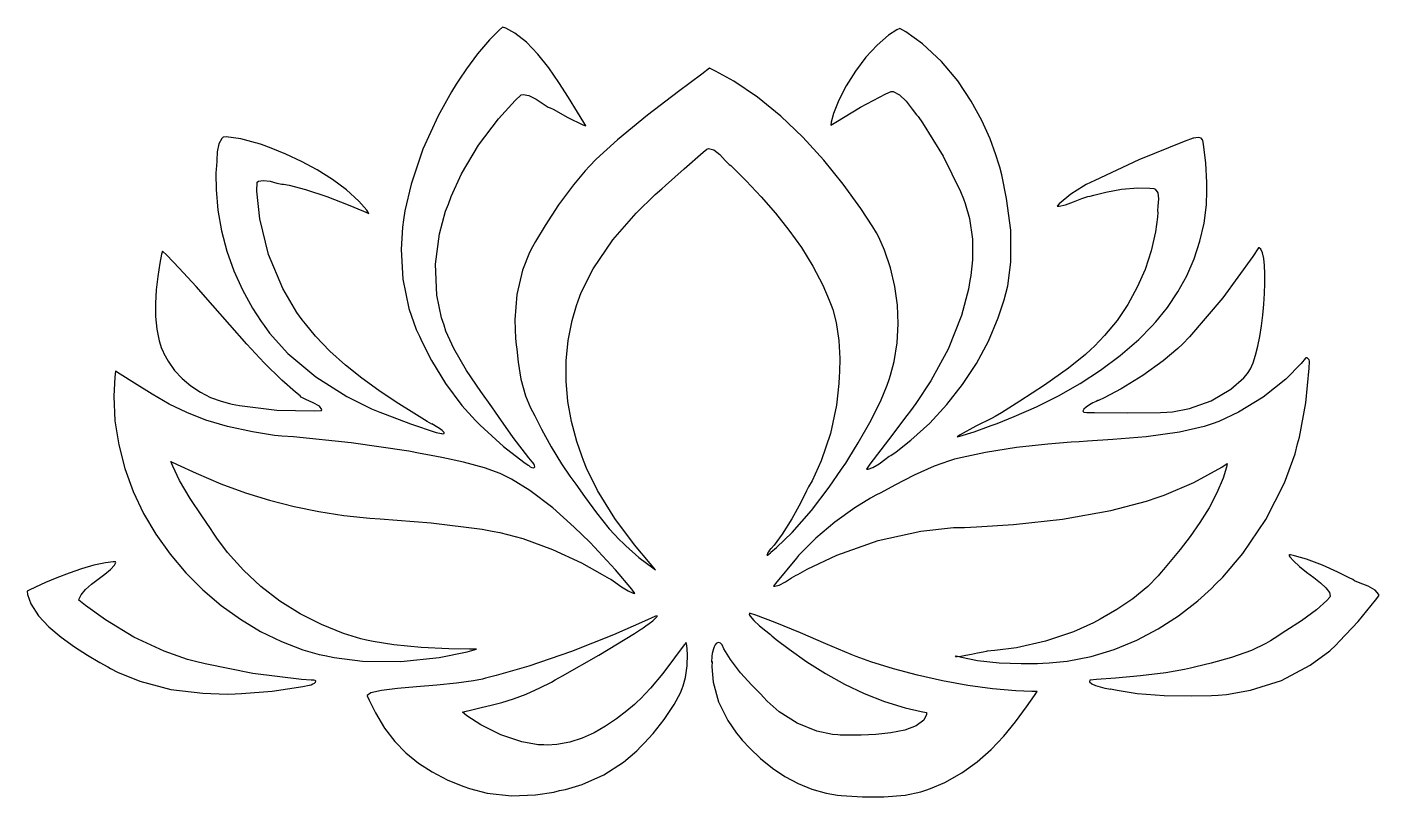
# Model space of a CAD drawing. Header units: inches. Extents: x 16 to 397, y 16 to 233.
import ezdxf

# ---------------------------------------------------------------- set-up
doc = ezdxf.new("R2010")
doc.units = ezdxf.units.IN
doc.header["$MEASUREMENT"] = 0

msp = doc.modelspace()

# ---------------------------------------------------------------- linework, layer by layer
at = {"color": 7}
for points in [[(150.142, 232.583), (149.162, 231.74), (146.429, 228.974), (143.095, 225.006), (140.029, 220.814), (137.838, 217.603), (137.118, 216.527), (135.741, 214.352), (132.001, 207.578), (127.743, 198.179), (124.455, 188.408), (122.655, 180.879), (122.25, 178.337), (121.984, 176.268), (121.655, 169.993), (122.1, 161.624), (123.751, 153.436), (125.845, 147.496), (126.775, 145.631), (127.557, 143.892), (130.165, 138.788), (134.113, 132.25), (138.668, 126.132), (142.495, 121.854), (143.875, 120.539), (144.927, 119.521), (150.376, 114.612), (156.161, 110.115), (157.382, 109.303), (157.5, 109.188), (157.901, 108.879), (158.371, 108.642), (158.761, 108.574), (159.041, 108.663), (159.18, 108.888), (159.151, 109.24), (158.921, 109.697), (158.587, 110.12), (158.464, 110.246), (157.536, 111.362), (153.116, 117.104), (148.97, 123.049), (148.18, 124.265), (147.155, 125.724), (144.026, 130.064), (139.976, 135.953), (136.408, 142.112), (134.231, 147.022), (133.701, 148.718), (132.988, 150.759), (131.673, 157.167), (131.286, 165.821), (132.403, 174.431), (134.115, 180.731), (134.898, 182.748), (135.682, 184.94), (138.609, 191.309), (143.352, 199.333), (148.999, 206.761), (153.731, 211.923), (155.422, 213.523), (155.925, 213.619), (157.547, 213.333), (159.567, 212.291), (161.543, 210.954), (163.015, 210.079), (163.541, 209.883), (164.361, 209.427), (168.474, 207.096), (172.716, 205.054), (173.604, 204.741), (173.009, 205.701), (171.25, 208.599), (168.715, 212.751), (166.003, 216.997), (163.127, 221.134), (160.094, 224.962), (156.912, 228.282), (153.592, 230.889), (151.044, 232.282), (150.142, 232.583)], [(261.891, 232.139), (261.043, 231.786), (258.687, 230.288), (255.451, 227.517), (252.312, 224.065), (249.393, 220.172), (246.822, 216.078), (244.723, 212.019), (243.224, 208.237), (242.554, 205.797), (242.451, 204.97), (243.827, 205.823), (250.77, 210.032), (257.93, 213.834), (259.416, 214.483), (260.02, 214.401), (261.754, 213.522), (263.664, 211.687), (265.343, 209.485), (266.542, 207.902), (266.991, 207.418), (268.263, 205.618), (274.061, 196.222), (278.933, 186.32), (279.743, 184.267), (280.278, 182.914), (281.455, 178.682), (282.302, 172.915), (282.317, 167.082), (281.827, 162.722), (281.536, 161.294), (281.146, 158.79), (279.185, 151.401), (275.453, 141.961), (270.588, 133.026), (266.368, 126.667), (264.84, 124.64), (263.832, 123.255), (258.64, 116.443), (253.476, 109.613), (252.483, 108.219), (252.935, 108.217), (254.295, 108.64), (256.013, 109.673), (257.683, 110.932), (258.916, 111.804), (259.357, 112.039), (260.809, 113.062), (264.998, 116.374), (270.272, 121.168), (275.134, 126.385), (279.538, 131.99), (283.438, 137.948), (286.789, 144.224), (289.547, 150.784), (291.221, 155.867), (291.666, 157.59), (292.221, 159.759), (293.084, 166.471), (293.055, 175.443), (291.904, 184.381), (290.521, 190.981), (289.96, 193.154), (289.727, 194.037), (288.906, 196.652), (287.252, 201.108), (284.947, 206.241), (281.941, 211.769), (278.182, 217.405), (273.622, 222.867), (268.207, 227.874), (263.547, 231.211), (261.891, 232.139)], [(208.312, 220.963), (206.165, 219.309), (199.66, 214.425), (190.942, 207.797), (182.479, 200.871), (176.469, 195.388), (174.587, 193.444), (173.412, 192.159), (170.075, 188.14), (165.917, 182.549), (162.086, 176.726), (159.403, 172.245), (158.554, 170.725), (157.699, 169.183), (155.749, 164.212), (154.164, 157.322), (153.639, 150.243), (153.821, 144.924), (154.014, 143.164), (154.125, 141.955), (154.526, 138.329), (155.309, 133.521), (156.577, 128.843), (157.956, 125.45), (158.545, 124.39), (159.192, 123.151), (161.133, 119.429), (163.802, 114.51), (166.679, 109.715), (169.038, 106.237), (169.89, 105.128), (170.708, 103.962), (173.16, 100.461), (176.524, 95.8564), (180.118, 91.4411), (183.039, 88.3087), (184.083, 87.3372), (184.787, 86.6553), (188.452, 83.3822), (192.366, 80.4153), (193.194, 79.8862), (191.649, 81.6031), (187.204, 86.9184), (181.694, 94.3515), (176.871, 102.23), (173.789, 108.452), (172.94, 110.594), (172.408, 111.926), (171.027, 116.002), (169.55, 121.565), (168.537, 127.234), (168.016, 132.965), (168.016, 138.709), (168.564, 144.418), (169.689, 150.046), (170.911, 154.198), (171.418, 155.543), (172.265, 157.867), (175.635, 164.534), (181.193, 172.733), (187.734, 180.224), (193.058, 185.436), (194.908, 187.085), (195.967, 188.014), (201.217, 192.714), (206.518, 197.35), (207.604, 198.245), (208.046, 198.366), (209.561, 198.041), (211.235, 196.726), (212.783, 195.005), (213.917, 193.86), (214.359, 193.579), (215.44, 192.512), (218.641, 189.267), (222.828, 184.822), (226.861, 180.23), (230.677, 175.464), (234.216, 170.509), (237.415, 165.341), (240.216, 159.943), (242.037, 155.73), (242.557, 154.292), (242.998, 153.107), (243.968, 149.418), (244.723, 144.417), (244.954, 139.353), (244.875, 135.548), (244.799, 134.283), (244.724, 132.253), (244.037, 126.179), (242.343, 118.218), (239.723, 110.515), (237.181, 104.951), (236.186, 103.18), (235.614, 102.048), (233.903, 98.6483), (231.498, 94.1698), (228.801, 89.8783), (226.499, 86.837), (225.645, 85.9014), (225.542, 85.7857), (225.251, 85.4206), (224.914, 84.9422), (224.659, 84.5164), (224.514, 84.1887), (224.508, 84.008), (224.67, 84.019), (225.027, 84.2712), (225.466, 84.6709), (225.607, 84.8099), (227.192, 86.1095), (231.629, 90.3979), (237.038, 96.5757), (241.992, 103.148), (245.503, 108.209), (246.647, 109.914), (247.525, 111.318), (250.125, 115.55), (253.438, 121.298), (256.405, 127.218), (258.322, 131.804), (258.852, 133.369), (259.268, 134.632), (260.251, 138.505), (261.108, 143.749), (261.429, 149.051), (261.225, 154.36), (260.503, 159.625), (259.271, 164.797), (257.537, 169.823), (255.928, 173.477), (255.313, 174.653), (254.262, 176.397), (250.912, 181.51), (245.945, 188.386), (240.484, 195.123), (234.603, 201.555), (228.372, 207.517), (221.865, 212.849), (215.155, 217.386), (210.074, 220.184), (208.312, 220.963)], [(71.592, 201.595), (71.1867, 201.252), (70.3573, 199.766), (69.9188, 197.499), (69.8211, 195.075), (69.7177, 193.333), (69.6076, 192.767), (69.5318, 191.301), (69.5798, 186.884), (70.0913, 181.03), (71.1165, 175.244), (72.6295, 169.559), (74.6054, 164.014), (77.0199, 158.644), (79.8477, 153.483), (82.2138, 149.765), (83.0654, 148.571), (84.5647, 146.49), (89.7876, 140.764), (97.645, 134.141), (106.363, 128.645), (113.284, 125.2), (115.663, 124.222), (117.084, 123.664), (124.218, 120.901), (131.486, 118.543), (132.974, 118.188), (133.146, 118.168), (133.682, 118.227), (133.686, 118.546), (133.187, 119.046), (132.389, 119.629), (131.492, 120.198), (130.699, 120.656), (130.212, 120.905), (130.222, 120.855), (130.233, 120.847), (128.982, 121.614), (125.235, 123.927), (120.249, 127.081), (115.335, 130.358), (110.548, 133.805), (105.944, 137.469), (101.582, 141.398), (97.5184, 145.639), (94.681, 149.05), (93.81, 150.241), (92.2623, 152.306), (88.3059, 159.017), (84.2931, 168.57), (81.8582, 178.641), (81.063, 186.389), (81.0853, 188.969), (81.4709, 189.183), (82.8559, 189.417), (84.7492, 189.181), (86.6786, 188.684), (88.083, 188.376), (88.5553, 188.346), (90.1129, 188.05), (94.729, 186.849), (100.757, 184.864), (106.681, 182.564), (111.081, 180.739), (112.546, 180.126), (111.926, 181.04), (109.741, 183.562), (106.261, 186.767), (102.285, 189.716), (97.9992, 192.388), (93.5852, 194.759), (89.2281, 196.807), (85.1105, 198.509), (82.3447, 199.532), (81.4144, 199.84), (80.6154, 200.04), (76.5457, 201.094), (72.42, 201.646), (71.592, 201.595)], [(344.398, 201.287), (341.803, 200.411), (329.128, 195.255), (316.73, 189.444), (314.274, 188.24), (313.533, 187.832), (309.926, 185.564), (306.693, 182.813), (306.139, 182.164), (306.717, 182.192), (308.439, 182.593), (310.73, 183.431), (313.035, 184.344), (314.785, 184.89), (315.383, 184.991), (316.472, 185.299), (319.772, 186.114), (324.243, 186.94), (328.759, 187.336), (332.161, 187.289), (333.284, 187.165), (333.633, 187.012), (334.426, 185.97), (334.636, 184.201), (334.446, 182.229), (334.339, 180.869), (334.393, 180.426), (334.294, 179.058), (333.728, 174.971), (332.534, 169.612), (330.838, 164.392), (328.661, 159.354), (326.023, 154.539), (322.949, 149.99), (319.458, 145.748), (316.592, 142.781), (315.578, 141.858), (314.067, 140.468), (309.261, 136.591), (302.561, 131.826), (295.647, 127.356), (290.421, 124.076), (288.688, 122.972), (287.801, 122.49), (283.265, 120.249), (278.819, 117.86), (277.977, 117.303), (278.757, 117.467), (282.762, 118.729), (286.789, 120.187), (287.581, 120.448), (289.197, 121.047), (293.999, 122.966), (300.334, 125.756), (306.535, 128.841), (312.555, 132.253), (318.347, 136.015), (323.864, 140.155), (329.055, 144.701), (332.724, 148.383), (333.874, 149.677), (334.743, 150.646), (337.17, 153.713), (340.081, 158.036), (342.583, 162.606), (344.654, 167.384), (346.274, 172.331), (347.42, 177.407), (348.07, 182.573), (348.237, 186.487), (348.205, 187.789), (348.216, 188.868), (347.966, 194.263), (347.259, 199.614), (347.044, 200.671), (347.009, 200.852), (346.647, 201.345), (345.954, 201.539), (345.143, 201.453), (344.584, 201.327), (344.398, 201.287)], [(54.4682, 169.548), (54.2657, 168.694), (53.7422, 166.106), (53.1523, 162.439), (52.736, 158.649), (52.5293, 154.839), (52.572, 151.112), (52.9015, 147.567), (53.5563, 144.308), (54.2562, 142.127), (54.5715, 141.436), (54.8915, 140.703), (56.0585, 138.591), (57.9025, 135.989), (60.0632, 133.651), (62.4967, 131.592), (65.1605, 129.832), (68.0131, 128.388), (71.0131, 127.277), (73.3323, 126.661), (74.1179, 126.516), (76.1792, 126.063), (86.6316, 124.831), (97.1642, 124.633), (99.2671, 124.696), (99.296, 124.979), (98.6194, 125.906), (96.8858, 126.877), (94.8256, 127.79), (93.5344, 128.488), (93.2021, 128.818), (91.8792, 129.868), (88.0787, 133.227), (83.0901, 138.113), (78.2091, 143.335), (73.4081, 148.751), (68.6608, 154.223), (63.9396, 159.606), (59.2183, 164.762), (55.6867, 168.385), (54.4682, 169.548)], [(362.74, 170.459), (361.16, 168.055), (352.672, 156.427), (343.347, 145.462), (341.351, 143.386), (340.067, 142.153), (335.974, 138.7), (330.197, 134.516), (324.101, 130.803), (319.374, 128.294), (317.767, 127.526), (317.595, 127.478), (317.097, 127.269), (316.181, 126.819), (315.181, 126.249), (314.264, 125.63), (313.595, 125.036), (313.338, 124.538), (313.658, 124.207), (314.457, 124.108), (314.722, 124.116), (316.577, 124.112), (325.857, 124.029), (335.132, 124.127), (336.985, 124.211), (338.584, 124.354), (343.337, 125.291), (349.443, 127.43), (354.983, 130.692), (358.634, 133.901), (359.639, 135.141), (359.879, 135.423), (360.451, 136.394), (361.209, 138.139), (361.904, 140.298), (362.532, 142.795), (363.082, 145.548), (363.559, 148.482), (363.947, 151.518), (364.247, 154.576), (364.451, 157.579), (364.554, 160.448), (364.55, 163.105), (364.434, 165.469), (364.201, 167.467), (363.844, 169.017), (363.358, 170.04), (362.906, 170.439), (362.74, 170.459)], [(375.991, 139.449), (374.714, 137.88), (370.431, 133.531), (364.098, 128.419), (357.142, 124.192), (351.604, 121.608), (349.698, 120.915), (347.464, 120.165), (340.543, 118.562), (331.19, 117.253), (321.743, 116.517), (314.667, 116.071), (312.312, 115.886), (310.101, 115.757), (303.48, 115.234), (294.673, 114.257), (285.928, 112.864), (279.423, 111.511), (277.279, 110.967), (275.809, 110.573), (271.497, 109.025), (265.935, 106.536), (260.507, 103.733), (256.48, 101.564), (255.133, 100.85), (253.618, 100.014), (249.2, 97.2813), (243.564, 93.2642), (238.282, 88.798), (234.571, 85.1574), (233.414, 83.8715), (232.793, 83.1854), (226.911, 76.0458), (226.363, 75.3015), (226.737, 75.238), (227.947, 75.5442), (229.675, 76.4702), (231.442, 77.6182), (232.695, 78.3537), (233.142, 78.5276), (235.803, 80.0544), (244.161, 83.99), (255.757, 88.0787), (267.763, 90.715), (276.944, 91.743), (280.012, 91.8199), (283.466, 91.9498), (293.825, 92.6056), (307.589, 94.1035), (321.19, 96.5824), (331.245, 99.2064), (334.519, 100.312), (336.232, 100.889), (344.555, 104.407), (352.462, 108.781), (353.967, 109.784), (353.755, 108.745), (352.806, 105.692), (351.047, 101.51), (348.821, 97.3226), (346.262, 93.2134), (343.505, 89.2623), (340.68, 85.5528), (337.921, 82.1697), (336.01, 79.9289), (335.362, 79.1916), (334.497, 78.1403), (331.617, 75.2203), (327.43, 71.7419), (322.913, 68.6855), (319.38, 66.62), (318.177, 65.9804), (316.358, 64.9884), (310.669, 62.4374), (302.818, 59.7683), (294.721, 57.9589), (288.543, 57.1306), (286.476, 56.9944), (286.172, 56.9352), (285.259, 56.7436), (283.729, 56.4169), (282.057, 56.0684), (280.422, 55.7431), (279, 55.4937), (277.964, 55.3667), (277.49, 55.4136), (277.676, 55.6383), (277.755, 55.6824), (279.224, 55.2662), (283.738, 54.3775), (289.836, 53.6995), (295.985, 53.4928), (300.587, 53.5464), (302.121, 53.5975), (303.828, 53.6554), (308.941, 54.1997), (315.637, 55.5089), (322.165, 57.4809), (328.479, 60.0756), (334.531, 63.2464), (340.277, 66.9519), (345.674, 71.1482), (349.476, 74.5793), (350.673, 75.7922), (352.703, 77.8425), (358.306, 84.4822), (364.818, 94.0513), (370.022, 104.375), (373.006, 112.543), (373.726, 115.335), (374.227, 117.226), (376.019, 126.836), (376.971, 136.571), (377.052, 138.522), (377.063, 138.616), (376.982, 138.909), (376.735, 139.259), (376.382, 139.472), (376.075, 139.488), (375.991, 139.449)], [(41.3025, 135.777), (41.0863, 134.031), (40.834, 128.741), (41.1427, 121.801), (42.1816, 114.995), (43.9028, 108.359), (46.2552, 101.932), (49.1931, 95.7516), (52.6687, 89.8564), (56.6304, 84.2807), (61.0334, 79.0635), (65.8276, 74.2431), (70.9648, 69.8556), (76.3986, 65.9391), (82.0787, 62.5327), (87.9574, 59.6706), (93.9864, 57.3913), (98.5682, 56.0698), (100.119, 55.7332), (102.745, 55.16), (110.792, 54.1803), (121.565, 54.0508), (132.292, 55.2041), (140.229, 56.7972), (142.828, 57.5028), (140.885, 57.5317), (135.056, 57.6584), (127.284, 58.0154), (119.549, 58.7608), (113.783, 59.665), (111.888, 60.0812), (110.257, 60.4753), (105.436, 61.9661), (99.1884, 64.4469), (93.1954, 67.4934), (87.5097, 71.0777), (82.1821, 75.172), (77.264, 79.7472), (72.8059, 84.7743), (69.7756, 88.816), (68.8619, 90.2243), (68.0501, 91.4495), (65.5546, 95.0831), (62.2748, 99.9779), (59.2899, 105.034), (57.3761, 109.006), (56.8674, 110.375), (58.6299, 109.5), (63.9921, 107.016), (70.9553, 104.089), (77.8178, 101.575), (84.6448, 99.4516), (91.4947, 97.6962), (98.4306, 96.2836), (105.515, 95.195), (110.983, 94.5638), (112.81, 94.404), (115.684, 94.1903), (130.062, 93.0522), (144.369, 91.2922), (147.206, 90.7687), (149.394, 90.3746), (155.864, 88.6478), (164.23, 85.5871), (172.306, 81.7894), (178.176, 78.5908), (180.092, 77.4527), (180.56, 77.2086), (181.884, 76.3171), (183.628, 75.0411), (185.425, 73.9165), (186.873, 73.3242), (187.375, 73.236), (186.533, 74.3906), (181.9, 79.8477), (177.017, 85.1076), (176.053, 86.1617), (174.65, 87.6254), (170.314, 91.8944), (164.246, 97.2908), (157.772, 102.168), (152.618, 105.408), (150.825, 106.343), (149.424, 106.978), (145.066, 108.549), (139.123, 110.193), (133.077, 111.485), (128.53, 112.345), (127.015, 112.631), (123.792, 113.213), (107.599, 115.622), (91.313, 117.256), (88.0428, 117.449), (85.9772, 117.695), (79.8079, 118.661), (72.7908, 120.166), (66.7233, 121.973), (61.3406, 124.087), (56.3728, 126.518), (51.5553, 129.271), (46.6203, 132.355), (42.6325, 134.924), (41.3025, 135.777)], [(371.302, 83.9929), (371.556, 83.56), (372.551, 82.3916), (374.276, 80.8069), (376.262, 79.2498), (378.305, 77.7282), (380.196, 76.2497), (381.72, 74.8249), (382.669, 73.4603), (382.909, 72.4641), (382.838, 72.1663), (381.949, 71.2198), (379.017, 68.6248), (374.841, 65.5161), (370.473, 62.6579), (367.168, 60.5716), (366.074, 59.8646), (364.804, 59.1054), (360.761, 57.2064), (355.17, 55.2055), (349.424, 53.625), (345.093, 52.5709), (343.65, 52.2206), (341.916, 51.8171), (336.649, 50.884), (329.584, 49.9967), (322.484, 49.3818), (317.154, 48.9977), (315.379, 48.8668), (315.297, 48.7938), (315.248, 48.3514), (315.834, 47.8303), (316.899, 47.3371), (318.206, 46.9029), (319.519, 46.561), (320.601, 46.3434), (321.215, 46.2813), (321.156, 46.3945), (321.125, 46.4069), (322.978, 45.9839), (328.628, 45.1115), (336.21, 44.5064), (343.826, 44.4073), (349.535, 44.552), (351.437, 44.6334), (353.709, 44.7862), (360.486, 45.974), (369.2, 48.7659), (377.282, 53.0105), (382.81, 57.1168), (384.443, 58.7029), (385.558, 59.7588), (390.807, 65.3602), (395.69, 71.29), (396.617, 72.5096), (396.536, 72.9601), (395.566, 74.1772), (393.587, 75.2493), (391.294, 76.109), (389.742, 76.8103), (389.304, 77.1454), (388.232, 77.6496), (385.022, 79.1834), (380.697, 81.1459), (376.269, 82.8421), (372.858, 83.844), (371.701, 84.0768), (371.433, 84.0645), (371.302, 83.9929)], [(16.4097, 73.8657), (16.531, 72.9562), (17.5066, 70.3061), (19.6508, 66.9382), (22.5792, 63.7868), (26.0312, 60.875), (29.745, 58.2306), (33.4602, 55.8754), (36.9164, 53.8385), (39.1185, 52.5709), (39.8501, 52.1409), (41.825, 51.0565), (48.1376, 48.5055), (56.8868, 46.2333), (65.8894, 45.1266), (72.6803, 44.9157), (74.9406, 44.9834), (76.6822, 45.0289), (85.3779, 45.7316), (94.0043, 47.0352), (95.7132, 47.3798), (95.8592, 47.4087), (96.2903, 47.5396), (96.8156, 47.7629), (97.2414, 48.0219), (97.5222, 48.2836), (97.6161, 48.5235), (97.4743, 48.708), (97.0523, 48.81), (96.4918, 48.8142), (96.3069, 48.799), (93.562, 48.9673), (79.9412, 50.7298), (66.464, 53.406), (63.7921, 54.0286), (61.5389, 54.6171), (54.9314, 56.9627), (46.4841, 60.9272), (38.4941, 65.7698), (32.8125, 69.8652), (31.0045, 71.3355), (31.0472, 71.713), (31.586, 72.8003), (32.8456, 74.301), (34.5447, 75.8031), (36.4451, 77.2721), (38.3096, 78.6751), (39.9009, 79.9786), (40.9815, 81.1484), (41.3438, 81.9146), (41.3135, 82.1489), (40.5903, 82.1256), (38.4309, 81.8416), (35.1992, 81.1512), (31.7596, 80.1659), (28.2539, 78.9725), (24.824, 77.6594), (21.6118, 76.3129), (18.7592, 75.0189), (16.9912, 74.1645), (16.4097, 73.8657)], [(192.951, 66.7632), (190.073, 65.4223), (181.349, 61.5957), (169.544, 56.8925), (157.53, 52.7734), (148.38, 50.1138), (145.299, 49.3586), (144.485, 49.0897), (141.934, 48.6131), (137.209, 47.9958), (131.692, 47.461), (125.953, 46.9635), (120.556, 46.4577), (116.072, 45.8982), (113.068, 45.2367), (112.076, 44.5534), (112.112, 44.4292), (112.624, 43.1987), (114.387, 39.5979), (116.943, 35.3413), (119.8, 31.6053), (122.975, 28.338), (126.486, 25.4868), (130.351, 22.9981), (134.588, 20.818), (138.044, 19.3353), (139.216, 18.8943), (140.819, 18.3128), (145.819, 17.0753), (152.611, 16.2939), (159.447, 16.5268), (164.534, 17.322), (166.189, 17.7464), (167.807, 18.0606), (172.569, 19.4923), (178.603, 22.1768), (184.151, 25.7528), (187.94, 28.9774), (189.071, 30.1749), (189.949, 31.0692), (192.48, 33.8557), (195.629, 37.779), (198.395, 41.9696), (200.168, 45.2935), (200.659, 46.4439), (200.961, 47.2101), (201.62, 49.6051), (202.098, 52.874), (202.137, 56.1827), (201.92, 58.6493), (201.787, 59.461), (200.961, 58.3752), (198.516, 55.0884), (195.206, 50.7393), (191.711, 46.5459), (188.893, 43.5624), (187.891, 42.6364), (187.219, 42.0151), (185.138, 40.2167), (182.217, 37.9317), (179.135, 35.8482), (175.907, 34.0251), (172.54, 32.5258), (169.045, 31.411), (165.433, 30.744), (162.641, 30.558), (161.715, 30.5856), (160.165, 30.6489), (155.54, 31.4524), (149.62, 33.4092), (144.045, 36.2507), (140.129, 38.8221), (138.899, 39.7743), (139.532, 39.9729), (141.457, 40.4908), (144.118, 41.1318), (146.929, 41.7932), (149.94, 42.5771), (153.198, 43.5818), (156.752, 44.9047), (160.65, 46.6439), (163.887, 48.3044), (164.942, 48.8996), (167.006, 50.0271), (177.25, 55.8176), (187.292, 61.9457), (189.257, 63.2396), (189.369, 63.2989), (189.684, 63.5208), (190.459, 64.0761), (191.411, 64.7912), (192.371, 65.5532), (193.175, 66.2464), (193.652, 66.7561), (193.632, 66.9671), (193.114, 66.832), (192.951, 66.7632)], [(219.462, 67.3241), (219.745, 66.8666), (220.804, 65.6209), (222.436, 64.1174), (224.182, 62.702), (225.462, 61.6437), (225.869, 61.2676), (227.061, 60.3112), (230.715, 57.5331), (235.737, 54.0039), (240.931, 50.7242), (246.294, 47.7421), (251.821, 45.1058), (257.511, 42.8583), (263.358, 41.0489), (267.849, 39.9891), (269.362, 39.7235), (269.391, 39.1982), (268.654, 37.5708), (266.503, 35.9488), (263.288, 34.7886), (259.383, 34.0169), (255.166, 33.5662), (251.014, 33.3651), (247.303, 33.3416), (245.132, 33.3926), (244.412, 33.4271), (242.926, 33.5332), (238.514, 34.4827), (232.966, 36.7012), (227.93, 39.9383), (224.557, 42.9299), (223.571, 44.0475), (222.753, 44.8952), (220.288, 47.4253), (217.099, 50.9005), (214.23, 54.6185), (212.395, 57.6516), (211.912, 58.7195), (211.8, 58.8504), (211.409, 59.1936), (210.96, 59.3975), (210.561, 59.3672), (210.211, 59.1386), (209.908, 58.7484), (209.651, 58.2306), (209.436, 57.6241), (209.262, 56.9613), (209.127, 56.2818), (209.03, 55.6204), (208.969, 55.0115), (208.938, 54.4932), (208.941, 54.1002), (208.972, 53.8702), (209.03, 53.8371), (209.101, 53.9859), (209.116, 54.0371), (208.977, 52.6094), (209.328, 48.2519), (210.894, 42.697), (213.498, 37.4922), (215.922, 33.8832), (216.827, 32.7587), (217.504, 31.9567), (219.656, 29.6471), (222.729, 26.7422), (226.029, 24.0923), (229.538, 21.7468), (233.243, 19.7514), (237.126, 18.157), (241.173, 17.0077), (244.312, 16.4496), (245.366, 16.3532), (246.862, 16.2595), (251.354, 16.0197), (257.362, 15.9604), (263.323, 16.4717), (267.747, 17.3784), (269.167, 17.8484), (270.521, 18.3224), (274.479, 20.0574), (279.266, 22.7335), (283.588, 25.8231), (287.51, 29.2737), (291.095, 33.0357), (294.407, 37.0554), (297.509, 41.2792), (299.741, 44.5534), (300.465, 45.6572), (298.979, 45.6269), (294.518, 45.7881), (287.963, 46.3723), (281.018, 47.3509), (273.904, 48.6639), (266.84, 50.2528), (260.051, 52.0569), (253.753, 54.0163), (249.549, 55.5142), (248.171, 56.0709), (246.375, 56.7806), (241.041, 59.0324), (233.951, 62.0959), (226.817, 65.0448), (221.391, 67.0691), (219.557, 67.6631), (219.462, 67.3241)]]:
    msp.add_lwpolyline(points, dxfattribs=at)

doc.saveas('drawing.dxf')
